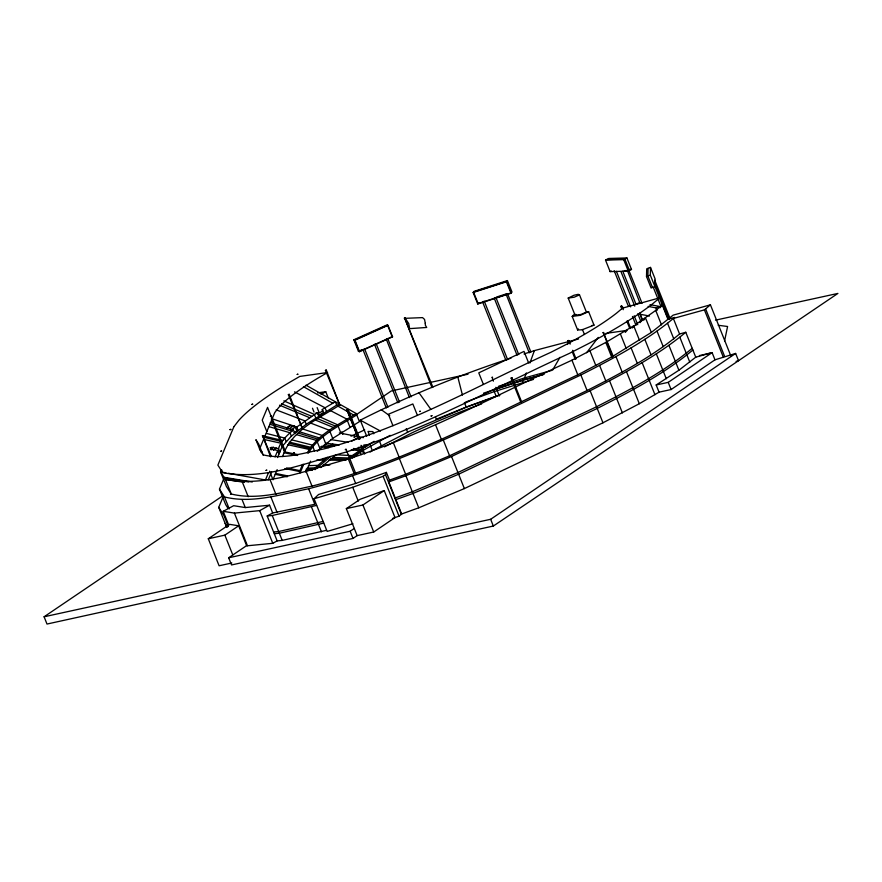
<?xml version="1.0" encoding="UTF-8"?>
<svg xmlns="http://www.w3.org/2000/svg" width="882" height="882" viewBox="0 0 882 882"><rect width="100%" height="100%" fill="white"/><g stroke="black" fill="none" stroke-linecap="round" stroke-linejoin="round"><path stroke-width="1.32" d="M646.506 276.529L646.704 268.856L650.497 267.411L655.094 278.888L654.885 286.562L651.092 288.006L646.506 276.529L650.299 275.074L650.497 267.411M648.083 268.326L647.884 276L652.471 287.477M529.244 352.866L506.092 294.147M724.585 340.893L727.584 326.494L718.191 325.271M526.333 372.954L524.547 377.926L525.22 379.613L543.025 374.707M529.917 363.02L534.393 350.606L578.581 338.964M314.08 498.771L352.734 487.272L383.097 476.302L385.489 474.681L386.382 472.366L355.655 483.468L318.578 494.493L314.08 498.771L327.145 531.438L352.921 523.765M392.49 518.506L399.039 516.146L401.641 513.986L388.808 481.903L389.491 480.139L386.382 472.366M221.316 470.073L220.566 471.87L226.409 486.478L230.544 492.928M227.832 508.021L225.682 504.669L219.464 489.135L223.642 479.135M226.784 527.458L218.736 507.337L222.937 497.25M268.481 472.697L265.449 479.973L228.482 473.303M275.041 456.975L277.753 450.459L270.917 449.059L271.667 447.262L278.503 448.662L279.848 452.047M278.503 448.662C280.917 440.768 287.345 435.113 293.397 429.876L294.753 433.249M268.238 479.885L271.612 471.804M277.543 457.571L282.141 446.546L280.796 443.172L264.721 439.622M273.31 478.915L277.168 469.654M282.637 456.545C290.95 430.24 319.063 418.575 340.397 404.595L336.692 405.125L306.252 424.253L291.38 436.127L282.935 445.531M302.581 464.351L299.593 471.539L284.897 468.518M307.399 452.808C317.564 434.054 338.953 424.694 356.196 413.526L359.437 421.629L332.701 438.409L317.233 451.33M300.123 472.895L303.728 464.263M308.347 453.172C319.063 435.201 339.625 425.786 356.736 414.882M305.911 472.256L310.541 461.154M431.96 387.573L404.595 317.928L432.875 387.187M405.125 317.807L404.21 318.193M552.529 370.22L559.982 357.342M567.424 344.465L569.463 340.959M632.196 327.972C641.115 319.108 653.397 313.562 662.514 304.566L668.358 319.163L674.565 317.443C646.418 341.18 613.497 358.346 580.863 374.993C491.902 416.789 404.342 463.866 308.634 488.76C281.137 494.24 252.594 503.887 224.491 496.963L219.464 489.135M640.089 322.658L641.677 320.409M643.871 320.067L645.481 317.851L651.324 332.459L611.667 357.034L577.798 374.806C490.855 415.488 405.488 461.804 312.019 486.125C285.625 491.384 258.217 500.645 231.238 493.997L230.489 494.416L231.338 494.096L225.395 479.389L220.566 471.87L225.847 472.818M271.182 416.05L270.333 416.381L271.182 416.028L285.007 450.592L284.158 450.945L284.974 450.581M288.359 394.673L289.208 394.342L302.669 429.17L288.359 394.695L289.208 394.342M270.587 456.865L262.549 435.631L271.435 456.512M263.045 435.554L262.285 435.895M325.436 370.407L326.285 370.087L339.746 404.904L325.436 370.44L326.285 370.087M284.158 450.923L271.314 418.851M302.184 429.269L303.033 428.917M339.261 405.003L340.11 404.651M346.042 449.313L345.226 449.655L346.042 449.291L355.578 473.138L354.729 473.491L355.578 473.138M491.924 377.441C493.292 375.964 491.495 378.973 493.413 381.145M520.678 401.949L511.108 378.091L511.957 377.739L521.494 401.586L520.645 401.916L521.46 401.575M568.813 343.241C565.77 339.008 570.83 340.099 570.158 344.123M568.681 340.441L567.832 340.772M621.887 308.81C618.833 304.577 623.894 305.679 623.232 309.692M612.417 356.593L603.321 332.514L613.244 356.306L612.428 356.67L613.244 356.306M659.306 295.238L658.446 295.536L659.295 295.205L668.832 319.052L667.994 319.405L668.832 319.052M586.607 352.734L598.228 337.409M660.078 307.752L662.514 304.566M568.195 298.061L573.984 295.25L578.118 294.345L578.879 294.533L578.405 295.106L579.507 294.864L586.398 312.085L581.062 314.433L575.086 315.282L568.195 298.061L574.182 297.212L579.507 294.864M586.398 312.085L588.603 311.611L594.005 325.116L581.966 329.846L577.6 329.923L572.197 316.418L573.697 314.863L575.902 314.378M575.086 315.282L575.67 314.565M577.6 329.923L578.405 328.942M473.16 292.504L474.163 291.314L507.415 280.586L512.012 292.063L510.998 293.254L477.746 303.981L473.16 292.504L506.411 281.777L507.415 280.586M477.746 303.981L478.761 302.791M625.25 332.393L627.091 330.364L606 333.374M315.017 469.654L330.441 456.678M320.706 467.57L336.108 454.792L352.183 455.597L363.582 448.056L358.324 447.372M287.047 427.902L289.969 425.411L296.319 427.384L297.675 430.758L294.026 432.588M296.319 427.384L317.377 412.544L318.722 415.918M651.324 332.459L673.164 315.139L710.429 304.83L730.836 355.876M389.491 480.139L405.654 474.296L449.588 455.785L587.081 390.528C619.252 374.122 651.688 357.199 679.57 333.991L673.363 318.457L704.409 309.869L710.429 304.83M388.808 481.903L405.907 475.729L451.529 456.501L590.135 390.715C623.409 373.748 656.936 356.262 685.777 332.271L695.744 357.177L678.897 370.242L656.175 384.982L659.052 392.159L639.318 403.724L602.968 422.798L464.362 488.584L418.741 507.812L401.641 513.986M692.194 348.313C663.352 372.303 629.814 389.789 596.552 406.756L457.945 472.543L412.324 491.77L395.224 497.944M692.877 350C664.025 373.99 630.498 391.476 597.224 408.443L458.618 474.229L412.997 493.457L395.897 499.631M659.052 392.159L671.092 389.535L714.982 359.823L735.643 353.439L738.543 360.694L493.347 526.036L47 624.048L44.1 616.783L223.245 495.508M228.692 525.01L223.212 511.306L233.686 505.706L245.273 507.569L269.55 505.199L272.659 512.971L314.852 504.295L308.634 488.76M327.244 457.328L313.816 468.97L305.977 469.301M349.382 458.805L359.812 451.474L359.47 450.636L351.257 449.809M352.348 458.056L363.053 450.382L390.142 435.355M290.707 430.229L295.172 427.186M277.488 451.981L279.649 450.504M374.1 441.32L359.503 450.393L361.19 454.605M359.702 450.889L362.656 448.927L364.685 453.987M356.074 414.827L391.354 390.935L468.022 374.2M231.845 562.992L219.1 565.77L208.295 538.759L229.596 524.338L238.669 525.793L246.607 545.638L247.467 545.771L272.781 543.312L277.146 540.887L282.207 540.401L326.572 530.303M208.295 538.759L224.866 535.142L238.669 525.793M588.603 311.611L580.345 315.315L572.197 316.418M357.155 535.628L346.35 508.616L360.154 499.267L384.221 490.579L395.026 517.591L373.725 532.011L357.155 535.628L353.021 538.428L231.536 564.954L228.659 557.777L246.607 545.638M346.35 508.616L362.921 505L384.221 490.579M228.659 557.777L350.154 531.251L354.288 528.45M656.175 384.982L668.225 382.358L712.105 352.646L714.982 359.823M44.1 616.783L490.646 519.289L735.643 353.439M330.75 445.531L332.889 444.098L328.258 446.998L321.71 446.16M286.727 427.946L290.112 425.83M358.5 438.982L346.847 409.854L347.993 409.347L359.878 439.06M362.844 446.49L362.921 448.122M364.619 447.417L367.706 445.476L363.913 444.87M370.12 452.058L372.38 450.647L369.679 443.9M244.546 482.388L225.395 479.389C266.981 487.371 308.722 469.422 348.335 458.982C426.017 433.58 497.944 394.232 571.955 360.198L605.824 342.425L633.695 325.778L639.538 340.386M321.081 394.441L325.756 391.707L328.258 397.98M317.112 413.856L323.33 410.869M351.532 441.265L359.161 436.822L359.702 438.178M373.483 450.007L407.66 432.257L406.238 428.718M384.442 446.898L411.883 432.897A160.877 30.694 -21.8 0 1 481.627 403.912M223.212 511.306L234.403 513.103L259.716 510.634L269.55 505.199M277.146 540.887L267.191 515.992L272.659 512.971M363.99 349.272L364.564 348.809L387.948 407.252M605.526 260.135L608.756 258.459L626.915 257.952L631.501 269.44L628.282 271.116L610.124 271.612L605.526 260.135L623.684 259.628L626.915 257.952M610.124 271.612L611.292 271.006M495.673 297.708L494.449 298.171M366.703 436.259L360.275 420.174C408.785 395.599 459.357 375.07 511.02 358.147M636.22 304.158L639.439 302.647L642.085 303.143M648.127 306.396L656.054 307.884L659.273 306.385L650.023 304.643M350.992 436.193L364.674 429.898M353.847 339.802L386.9 324.962L387.981 325.348L392.578 336.825L359.525 351.664L358.434 351.29L353.847 339.802L354.939 340.187L387.981 325.348M358.434 351.29L362.105 349.636M392.181 336.692L359.128 351.532L354.542 340.055L387.584 325.204L391.674 335.414M318.457 415.213L323.352 413.019L321.996 409.645L335.336 401.74L336.692 405.125M407.396 432.224L466.258 407.219L499.94 395.092M436.27 419.248L466.247 407.076L493.788 397.021M386.68 339.052L387.716 338.512L411.078 396.867M375.115 344.245L376.14 343.616L399.513 402.06M506.918 294.158L505.871 294.423M483.501 393.196L522.398 380.23L544.205 374.222M465.619 402.038L494.273 391.575L533.467 379.425M346.847 409.854L347.53 409.634L359.415 439.346M496.665 297.013L505.618 294.125M478.11 303.551L511.373 292.824L506.775 281.347L473.524 292.063L477.603 302.272M524.007 353.958L534.393 350.606M498.407 386.349L524.547 377.926L551.261 370.572M495.166 389.304L523.908 380.032M267.191 515.992L272.24 515.496L316.616 505.397M323.033 521.438L278.657 531.537L273.607 532.022M323.705 523.125L279.329 533.224L274.28 533.72M679.57 333.991L685.777 332.271M695.744 357.177L712.105 352.646L699.47 355.578M736.106 361.366L738.543 360.694L837.9 293.43L715.5 320.155M482.807 301.931L484.262 301.192L507.635 359.635M591.8 325.59L594.005 325.116M627.345 270.366L640.1 303.419M441.441 439.545L440.603 439.898L441.441 439.545L435.598 424.915M317.586 392.865L325.756 391.707M315.679 413.151L319.152 412.666L317.134 407.594M305.811 470.635L312.548 470.249M307.123 468.144L314.962 467.813M606.706 259.529L624.864 259.021L629.45 270.498L624.269 270.653M628.91 269.506L631.501 269.44M386.283 339.162L409.424 397.606M308.413 465.619L317.377 465.387L317.917 466.732M323.033 465.233L329.824 465.057M511.957 377.761L511.108 378.091M316.748 460.062L323.529 460.128L324.069 461.473M328.953 460.172L345.909 460.327M332.525 457.482L349.04 457.967M322.845 458.585L325.48 458.662M330.761 458.816L347.276 459.29L352.183 455.597L352.513 456.446M320.629 446.755L328.754 447.56M325.337 443.128L339.327 444.925M324.289 444.737L334.432 446.049M353.373 448.486L361.278 449.511M330.662 439.545L348.015 442.323M224.061 477.316L252.263 482.013M224.447 477.923L248.691 481.958M649.527 316.032L640.277 314.29L642.802 320.618M339.316 432.941L363.406 437.659M284.588 451.871L297.951 454.616M284.213 452.764L297.576 455.509M286.606 467.89L299.957 470.635M275.592 473.425L287.62 475.894M275.217 474.329L287.245 476.798M287.598 444.671L308.843 449.357L309.384 450.702M264.302 436.138L282.813 440.57M289.528 442.18L310.508 447.207M264.809 437.505L281.997 441.617M288.712 443.227L309.692 448.254M266.419 433.415L284.754 438.078L286.099 441.452M291.402 439.765L312.184 445.057L314.521 450.911M269.01 426.656L290.024 432.753L291.38 436.127M296.495 434.628L316.704 440.493L319.945 448.596M270.234 422.665L293.397 429.876M299.748 431.849L319.593 438.023M270.002 424.308L291.942 431.122M298.292 433.095L318.137 439.269M271.932 418.741L296.771 426.998L298.116 430.372M303 429.071L322.481 435.554L325.723 443.657M391.487 336.45L392.578 336.825M276.187 409.854L304.896 420.879L306.252 424.253M310.861 423.162L329.46 430.306L332.701 438.409M281.567 403.802L311.677 416.26M317.465 418.652L335.568 426.149M279.517 405.191L309.626 417.66M315.414 420.053L333.517 427.538M620.906 306.341L621.744 305.988M602.858 332.812L603.707 332.459M283.861 400.858L314.356 414.441L315.701 417.814M319.979 416.943L337.563 424.782L340.805 432.886M294.5 391.862L325.028 407.749L326.373 411.133M330.287 410.494L346.725 419.049L349.967 427.153M360.275 420.174L380.495 431.055M305.988 385.169L356.196 413.526M303.43 386.658L332.779 403.228M337.839 406.084L353.638 415.014M381.245 409.678L389.756 415.797M418.972 392.733L430.835 409.336M218.736 507.337L223.951 515.463L228.394 526.565M225.153 523.368L227.104 526.422M225.825 525.066L227.126 527.094M705.611 308.865L724.651 356.471M704.409 309.869L723.449 357.486M679.846 337.244L689.801 362.149M654.72 280.167L669.967 318.281M654.642 282.857L668.876 318.424M650.299 275.074L654.885 286.562M655.083 286.815L667.994 319.405M653.353 287.466L660.982 306.528M667.564 323.308L673.782 338.842M656.054 307.884L657.068 310.42M655.668 310.299L661.511 324.896M668.931 345.336L678.897 370.242M657.024 331.125L663.231 346.659M628.612 269.705L641.831 302.747M623.684 259.628L628.282 271.116M668.225 382.358L671.092 389.535M656.318 353.825L666.285 378.72M622.769 271.16L635.977 304.191M639.538 313.077L642.085 319.438M621.049 271.832L634.764 306.131M637.818 313.749L640.861 321.379M644.83 339.338L651.037 354.862M616.419 271.336L630.641 306.903M634.202 315.8L637.752 324.697M614.181 270.73L628.414 306.308M632.471 316.473L636.032 325.37M627.675 320.805L630.641 328.214M626.826 321.158L629.792 328.567M642.129 362.623L654.962 394.695M631.093 347.839L637.311 363.373M620.432 333.991L626.275 348.599M626.485 371.642L639.318 403.724M615.967 356.571L622.185 372.105M605.824 342.425L611.667 357.034M609.561 380.803L622.394 412.886M599.606 365.435L605.813 380.969M582.429 329.471L584.435 334.476M590.014 350.992L595.857 365.589M590.135 390.715L602.968 422.798M572.627 350.297L576.078 358.93M572.275 351.874L575.24 359.283M580.863 374.993L587.081 390.528M571.955 360.198L577.798 374.806M506.411 281.777L510.998 293.254M507.536 293.684L530.909 352.127M528.605 362.877L524.007 351.4L478.772 372.865L483.369 384.354M495.893 297.443L518.759 354.608M494.229 298.171L517.095 355.347M522.398 380.23L523.202 382.248M482.586 301.931L505.959 360.374M495.871 387.319L499.333 395.952M493.468 389.557L496.169 396.305M464.362 402.501L466.258 407.219M490.646 519.289L493.347 526.036M451.529 456.501L464.362 488.584M435.465 416.988L436.414 419.347M443.381 440.25L449.588 455.785M417.44 415.433L412.842 403.956L388.378 414.264L392.964 425.741M374.486 344.355L397.859 402.798M362.921 349.559L386.294 407.991M354.939 340.187L359.525 351.664M393.35 442.72L399.193 457.328M399.447 458.761L405.654 474.296M405.907 475.729L418.741 507.812M379.326 440.768L381.222 445.498M373.759 433.801L372.877 431.596L368.003 431.452L369.47 435.146M385.489 474.681L401.431 514.526M383.097 476.302L399.039 516.146M347.067 409.921L358.489 438.486M361.466 445.928L362.458 448.42M361.036 445.311L362.546 449.114M361.675 448.905L363.428 453.304M341.797 431.805L342.8 434.308M348.335 458.982L354.178 473.59M352.557 475.696L355.655 483.468M362.921 505L373.725 532.011M352.734 487.272L358.268 501.086M312.493 408.245L314.014 412.048M350.154 531.251L353.021 538.428M295.084 426.623L297.058 431.552M306.175 471.528L312.019 486.125M311.467 506.93L321.434 531.835M272.141 418.873L267.555 407.396L262.23 420.152L266.827 431.629M277.753 450.459L279.098 453.844M270.201 447.516L271.182 449.985M263.167 455.123L258.702 444.043L255.901 439.688L259.958 449.82M269.583 471.175L273.034 479.808M269.969 479.433L275.812 494.03M270.917 496.996L277.135 512.53M272.24 515.496L282.207 540.401M259.716 510.634L272.781 543.312M242.374 482.123L248.206 496.72M242.164 499.796L245.273 507.569M234.403 513.103L247.467 545.771M224.491 496.963L229.265 508.914M224.866 535.142L232.804 554.976M457.813 376.956L462.433 395.07M289.825 428.277A210.677 40.197 -21.8 0 1 294.015 425.576M270.344 449.467A218.097 41.619 -21.8 0 1 273.508 447.119M273.365 450.206A210.677 40.197 -21.8 0 1 276.275 447.979M425.278 323.33L425.378 325.282L426.723 327.454L409.645 328.633L408.741 323.617L405.323 318.314L422.555 317.619L424.562 319.427L425.278 323.33M233.906 426.668L217.865 465.112L222.694 472.642C264.28 480.624 306.021 462.664 345.634 452.223C423.316 426.822 495.243 387.474 569.254 353.45L587.313 344.234A210.677 40.197 -21.8 0 0 652.967 303.54L659.813 297.807L622.56 308.116L616.606 313.099A166.169 31.708 -21.8 0 1 564.822 345.193L550.886 352.304C476.06 386.316 403.802 427.957 323.771 448.96C303.97 452.907 283.431 459.842 263.189 454.858L259.517 449.136L274.765 412.589L278.569 407.693A166.169 31.708 -21.8 0 1 317.454 378.411L327.564 372.524L299.77 376.427L288.127 383.196A210.677 40.197 -21.8 0 0 238.835 420.328L233.906 426.668M230.015 429.655L230.841 429.391L230.015 429.655M251.833 404.463L252.66 404.177L251.833 404.463M220.853 451.231L221.68 450.967L220.985 451.132M220.974 470.514L221.801 470.216L220.974 470.514M297.212 374.464L298.039 374.188L297.267 374.42M260.863 451.705L261.678 451.441L260.863 451.705M266.066 470.426L266.893 470.128L266.121 470.382M293.53 452.896L294.345 452.598L293.585 452.852M275.603 494.273L276.43 493.975L275.603 494.273M354.156 437.207L354.983 436.91L354.211 437.163M419.578 411.486L420.405 411.221L419.634 411.442M431.089 415.984L431.904 415.698L431.089 415.984"/></g></svg>
